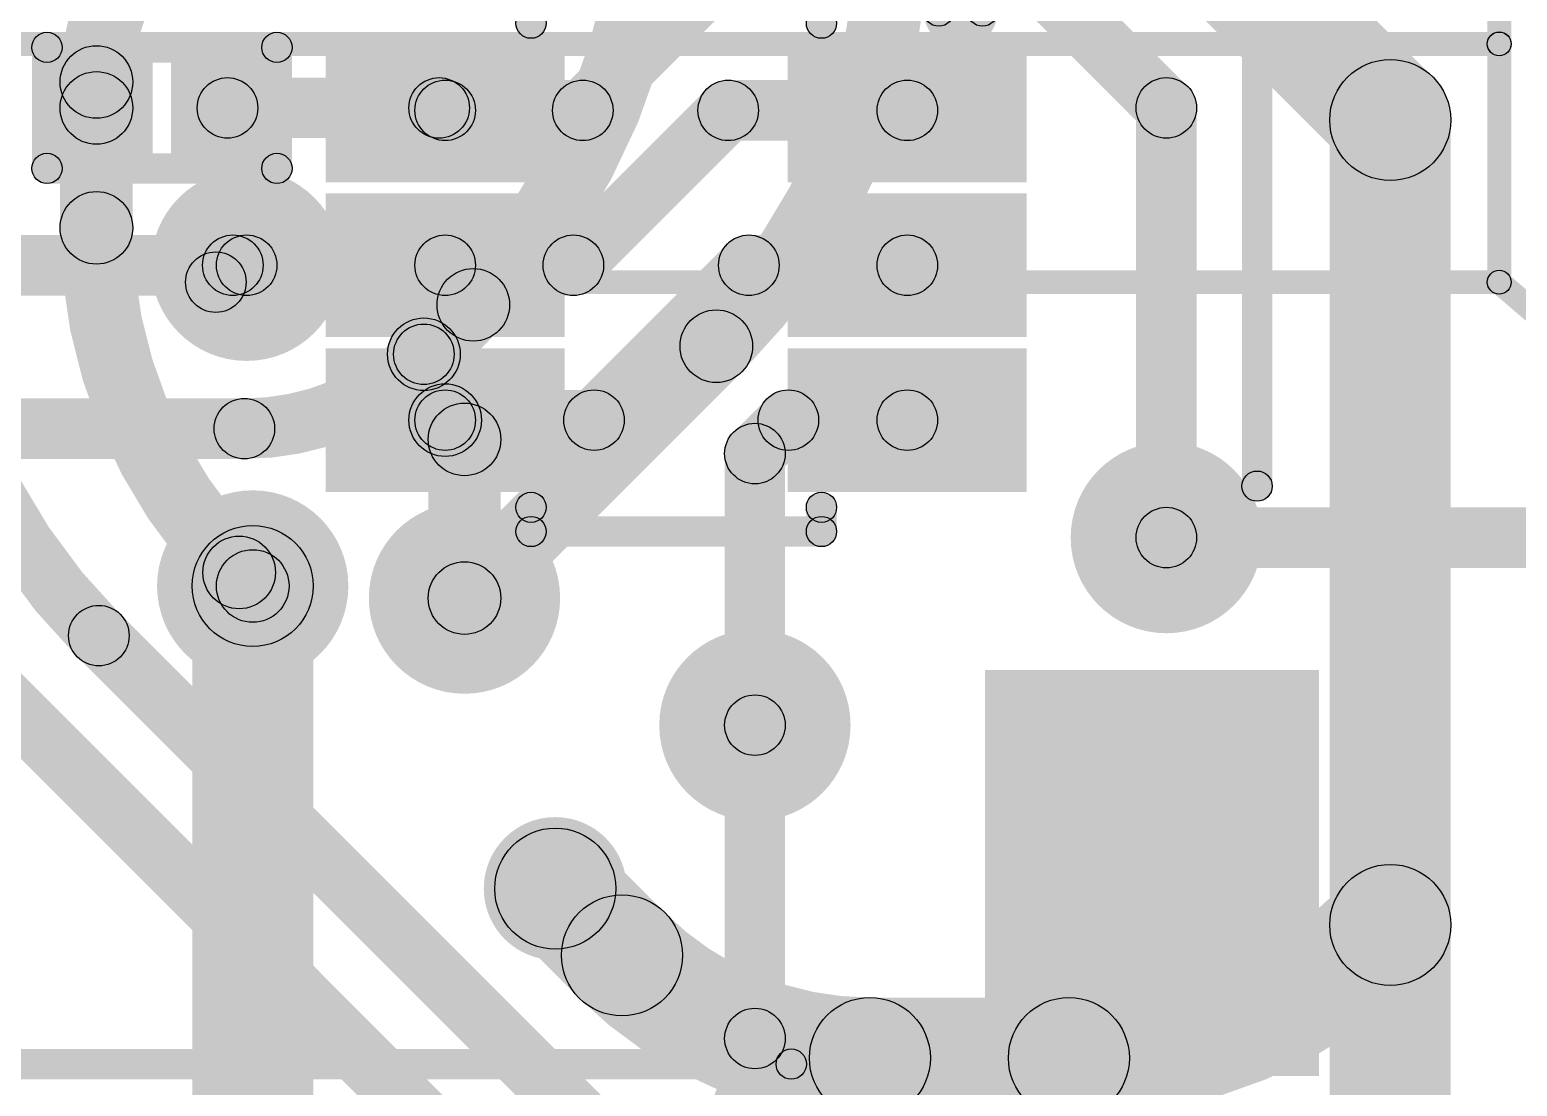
# Model space of a CAD drawing. Header units: millimetres. Extents: x -0.55 to 1.07, y -0.21 to 1.95.
# Drawn here: x 0.3461 to 0.592, y 1.2103 to 1.3849 of the extents above; entities that cross this region are included whole.
import ezdxf

# ---------------------------------------------------------------- set-up
doc = ezdxf.new("R2010")
doc.units = ezdxf.units.MM
doc.header["$MEASUREMENT"] = 0
for name, color, linetype in [('BottomLayer', 5, 'Continuous'), ('BottomOverlay', 54, 'Continuous'), ('BottomPaste', 16, 'Continuous'), ('BottomSolder', 6, 'Continuous'), ('Mechanical1', 6, 'Continuous'), ('Mechanical2', 216, 'Continuous'), ('TopLayer', 1, 'Continuous'), ('TopOverlay', 2, 'Continuous'), ('TopPaste', 8, 'Continuous'), ('TopSolder', 216, 'Continuous'), ('ViaHoleLayer', 16, 'Continuous')]:
    doc.layers.add(name, color=color, linetype=linetype)

# ---------------------------------------------------------------- blocks, each defined once
blk = doc.blocks.new('PRO_OB_440_14')
at = {"layer": 'TopLayer'}
blk.add_hatch(color=1, dxfattribs=at).paths.add_polyline_path([(-0.10295, -0.18701), (-0.0439, -0.18701), (-0.0439, -0.23425), (-0.10295, -0.23425)])
at = {"layer": 'TopOverlay'}
for points in [[(-0.1075, 0.1565), (-0.1025, 0.1565), (-0.1025, -0.151), (-0.1075, -0.151)], [(-0.0095, -0.2305), (-0.0095, -0.2255), (0.1025, -0.2255), (0.1025, -0.2305)]]:
    blk.add_hatch(color=2, dxfattribs=at).paths.add_polyline_path(points)
h = blk.add_hatch(color=2, dxfattribs=at)
edge = h.paths.add_edge_path()
edge.add_arc((-0.105, -0.151), 0.0025, 0, 360)
h = blk.add_hatch(color=2, dxfattribs=at)
edge = h.paths.add_edge_path()
edge.add_arc((-0.0095, -0.228), 0.0025, 0, 360)
at = {"layer": 'TopPaste'}
blk.add_hatch(color=8, dxfattribs=at).paths.add_polyline_path([(-0.10295, -0.18701), (-0.0439, -0.18701), (-0.0439, -0.23425), (-0.10295, -0.23425)])
at = {"layer": 'TopSolder'}
blk.add_hatch(color=216, dxfattribs=at).paths.add_polyline_path([(-0.10695, -0.18301), (-0.0399, -0.18301), (-0.0399, -0.23825), (-0.10695, -0.23825)])
at = {"layer": 'TopOverlay'}
for centre in [(-0.105, -0.151), (-0.0095, -0.228)]:
    blk.add_circle(centre, 0.0025, dxfattribs=at)
blk = doc.blocks.new('R___0201_B_20')
at = {"layer": 'BottomLayer'}
for points in [[(-0.01614, 0.00728), (-0.00551, 0.00728), (-0.00551, -0.00728), (-0.01614, -0.00728)], [(0.00551, 0.00728), (0.01614, 0.00728), (0.01614, -0.00728), (0.00551, -0.00728)]]:
    blk.add_hatch(color=5, dxfattribs=at).paths.add_polyline_path(points)
at = {"layer": 'BottomOverlay'}
h = blk.add_hatch(color=54, dxfattribs=at)
edge = h.paths.add_edge_path()
edge.add_arc((-0.019, 0.01), 0.0025, 0, 360)
h = blk.add_hatch(color=54, dxfattribs=at)
edge = h.paths.add_edge_path()
edge.add_arc((-0.019, 0.01), 0.0025, 0, 360)
for points in [[(0.019, 0.0125), (0.019, 0.0075), (-0.019, 0.0075), (-0.019, 0.0125)], [(-0.0215, 0.01), (-0.0165, 0.01), (-0.0165, -0.01), (-0.0215, -0.01)], [(0.0165, 0.01), (0.0215, 0.01), (0.0215, -0.01), (0.0165, -0.01)], [(0.019, -0.0075), (0.019, -0.0125), (-0.019, -0.0125), (-0.019, -0.0075)]]:
    blk.add_hatch(color=54, dxfattribs=at).paths.add_polyline_path(points)
h = blk.add_hatch(color=54, dxfattribs=at)
edge = h.paths.add_edge_path()
edge.add_arc((0.019, 0.01), 0.0025, 0, 360)
h = blk.add_hatch(color=54, dxfattribs=at)
edge = h.paths.add_edge_path()
edge.add_arc((0.019, 0.01), 0.0025, 0, 360)
h = blk.add_hatch(color=54, dxfattribs=at)
edge = h.paths.add_edge_path()
edge.add_arc((-0.019, -0.01), 0.0025, 0, 360)
h = blk.add_hatch(color=54, dxfattribs=at)
edge = h.paths.add_edge_path()
edge.add_arc((-0.019, -0.01), 0.0025, 0, 360)
h = blk.add_hatch(color=54, dxfattribs=at)
edge = h.paths.add_edge_path()
edge.add_arc((0.019, -0.01), 0.0025, 0, 360)
h = blk.add_hatch(color=54, dxfattribs=at)
edge = h.paths.add_edge_path()
edge.add_arc((0.019, -0.01), 0.0025, 0, 360)
at = {"layer": 'BottomPaste'}
for points in [[(-0.01614, 0.00728), (-0.00551, 0.00728), (-0.00551, -0.00728), (-0.01614, -0.00728)], [(0.00551, 0.00728), (0.01614, 0.00728), (0.01614, -0.00728), (0.00551, -0.00728)]]:
    blk.add_hatch(color=16, dxfattribs=at).paths.add_polyline_path(points)
at = {"layer": 'BottomSolder'}
for points in [[(-0.02014, 0.01128), (-0.00151, 0.01128), (-0.00151, -0.01128), (-0.02014, -0.01128)], [(0.00151, 0.01128), (0.02014, 0.01128), (0.02014, -0.01128), (0.00151, -0.01128)]]:
    blk.add_hatch(color=6, dxfattribs=at).paths.add_polyline_path(points)
at = {"layer": 'BottomOverlay'}
for centre in [(-0.019, 0.01), (-0.019, 0.01), (0.019, 0.01), (0.019, 0.01), (-0.019, -0.01), (-0.019, -0.01), (0.019, -0.01), (0.019, -0.01)]:
    blk.add_circle(centre, 0.0025, dxfattribs=at)
blk = doc.blocks.new('SOT_363_B_21')
at = {"layer": 'BottomLayer'}
for points in [[(-0.05394, 0.03346), (-0.02244, 0.03346), (-0.02244, 0.01772), (-0.05394, 0.01772)], [(0.02244, 0.03346), (0.05394, 0.03346), (0.05394, 0.01772), (0.02244, 0.01772)], [(-0.05394, 0.00787), (-0.02244, 0.00787), (-0.02244, -0.00787), (-0.05394, -0.00787)], [(0.02244, 0.00787), (0.05394, 0.00787), (0.05394, -0.00787), (0.02244, -0.00787)], [(-0.05394, -0.01772), (-0.02244, -0.01772), (-0.02244, -0.03346), (-0.05394, -0.03346)], [(0.02244, -0.01772), (0.05394, -0.01772), (0.05394, -0.03346), (0.02244, -0.03346)]]:
    blk.add_hatch(color=5, dxfattribs=at).paths.add_polyline_path(points)
at = {"layer": 'BottomOverlay'}
h = blk.add_hatch(color=54, dxfattribs=at)
edge = h.paths.add_edge_path()
edge.add_arc((-0.024, 0.044), 0.0025, 0, 360)
h = blk.add_hatch(color=54, dxfattribs=at)
edge = h.paths.add_edge_path()
edge.add_arc((-0.024, 0.044), 0.0025, 0, 360)
for points in [[(0.024, 0.0465), (0.024, 0.0415), (-0.024, 0.0415), (-0.024, 0.0465)], [(-0.0265, 0.044), (-0.0215, 0.044), (-0.0215, 0.04), (-0.0265, 0.04)], [(0.0215, 0.044), (0.0265, 0.044), (0.0265, 0.04), (0.0215, 0.04)], [(-0.0265, -0.04), (-0.0215, -0.04), (-0.0215, -0.044), (-0.0265, -0.044)], [(0.024, -0.0415), (0.024, -0.0465), (-0.024, -0.0465), (-0.024, -0.0415)], [(0.0215, -0.04), (0.0265, -0.04), (0.0265, -0.044), (0.0215, -0.044)]]:
    blk.add_hatch(color=54, dxfattribs=at).paths.add_polyline_path(points)
h = blk.add_hatch(color=54, dxfattribs=at)
edge = h.paths.add_edge_path()
edge.add_arc((0.024, 0.044), 0.0025, 0, 360)
h = blk.add_hatch(color=54, dxfattribs=at)
edge = h.paths.add_edge_path()
edge.add_arc((0.024, 0.044), 0.0025, 0, 360)
h = blk.add_hatch(color=54, dxfattribs=at)
edge = h.paths.add_edge_path()
edge.add_arc((-0.024, 0.04), 0.0025, 0, 360)
h = blk.add_hatch(color=54, dxfattribs=at)
edge = h.paths.add_edge_path()
edge.add_arc((0.024, 0.04), 0.0025, 0, 360)
h = blk.add_hatch(color=54, dxfattribs=at)
edge = h.paths.add_edge_path()
edge.add_arc((-0.024, -0.04), 0.0025, 0, 360)
h = blk.add_hatch(color=54, dxfattribs=at)
edge = h.paths.add_edge_path()
edge.add_arc((0.024, -0.04), 0.0025, 0, 360)
h = blk.add_hatch(color=54, dxfattribs=at)
edge = h.paths.add_edge_path()
edge.add_arc((-0.05061, -0.042), 0.0025, 0, 360)
h = blk.add_hatch(color=54, dxfattribs=at)
edge = h.paths.add_edge_path()
edge.add_arc((-0.04339, -0.042), 0.0025, 0, 360)
h = blk.add_hatch(color=54, dxfattribs=at)
edge = h.paths.add_edge_path()
edge.add_arc((-0.024, -0.044), 0.0025, 0, 360)
h = blk.add_hatch(color=54, dxfattribs=at)
edge = h.paths.add_edge_path()
edge.add_arc((-0.024, -0.044), 0.0025, 0, 360)
h = blk.add_hatch(color=54, dxfattribs=at)
edge = h.paths.add_edge_path()
edge.add_arc((0.024, -0.044), 0.0025, 0, 360)
h = blk.add_hatch(color=54, dxfattribs=at)
edge = h.paths.add_edge_path()
edge.add_arc((0.024, -0.044), 0.0025, 0, 360)
at = {"layer": 'BottomPaste'}
for points in [[(-0.05394, 0.03346), (-0.02244, 0.03346), (-0.02244, 0.01772), (-0.05394, 0.01772)], [(0.02244, 0.03346), (0.05394, 0.03346), (0.05394, 0.01772), (0.02244, 0.01772)], [(-0.05394, 0.00787), (-0.02244, 0.00787), (-0.02244, -0.00787), (-0.05394, -0.00787)], [(0.02244, 0.00787), (0.05394, 0.00787), (0.05394, -0.00787), (0.02244, -0.00787)], [(-0.05394, -0.01772), (-0.02244, -0.01772), (-0.02244, -0.03346), (-0.05394, -0.03346)], [(0.02244, -0.01772), (0.05394, -0.01772), (0.05394, -0.03346), (0.02244, -0.03346)]]:
    blk.add_hatch(color=16, dxfattribs=at).paths.add_polyline_path(points)
at = {"layer": 'BottomSolder'}
for points in [[(-0.05794, 0.03746), (-0.01844, 0.03746), (-0.01844, 0.01372), (-0.05794, 0.01372)], [(0.01844, 0.03746), (0.05794, 0.03746), (0.05794, 0.01372), (0.01844, 0.01372)], [(-0.05794, 0.01187), (-0.01844, 0.01187), (-0.01844, -0.01187), (-0.05794, -0.01187)], [(0.01844, 0.01187), (0.05794, 0.01187), (0.05794, -0.01187), (0.01844, -0.01187)], [(-0.05794, -0.01372), (-0.01844, -0.01372), (-0.01844, -0.03746), (-0.05794, -0.03746)], [(0.01844, -0.01372), (0.05794, -0.01372), (0.05794, -0.03746), (0.01844, -0.03746)]]:
    blk.add_hatch(color=6, dxfattribs=at).paths.add_polyline_path(points)
at = {"layer": 'BottomOverlay', "const_width": 0.005}
blk.add_lwpolyline([(-0.04339, -0.042, 1), (-0.05061, -0.042, 1)], format="xyb", close=True, dxfattribs=at)
at = {"layer": 'BottomOverlay'}
for centre in [(-0.024, 0.044), (-0.024, 0.044), (0.024, 0.044), (0.024, 0.044), (-0.024, 0.04), (0.024, 0.04), (-0.024, -0.04), (0.024, -0.04), (-0.05061, -0.042), (-0.04339, -0.042), (-0.024, -0.044), (-0.024, -0.044), (0.024, -0.044), (0.024, -0.044)]:
    blk.add_circle(centre, 0.0025, dxfattribs=at)

msp = doc.modelspace()

# ---------------------------------------------------------------- hatches: boundary and pattern name
at = {"layer": 'BottomLayer'}
for points in [[(0.52093, 1.40593), (0.53507, 1.42007), (0.57807, 1.37707), (0.56393, 1.36293)], [(0.44108, 1.36805), (0.43401, 1.37513), (0.45342, 1.39454), (0.46049, 1.38746)], [(0.51146, 1.38746), (0.51854, 1.39454), (0.53754, 1.37554), (0.53046, 1.36846)], [(0.37883, 1.367), (0.37883, 1.377), (0.41382, 1.377), (0.41382, 1.367)], [(0.36317, 1.372), (0.35117, 1.372), (0.35117, 1.37628), (0.36317, 1.37628)], [(0.41481, 1.36659), (0.41481, 1.37659), (0.43755, 1.37659), (0.43755, 1.36659)], [(0.43954, 1.34246), (0.43246, 1.34954), (0.45805, 1.37513), (0.46513, 1.36805)], [(0.46159, 1.36659), (0.46159, 1.37659), (0.49119, 1.37659), (0.49119, 1.36659)], [(0.36317, 1.35218), (0.35117, 1.35218), (0.35117, 1.372), (0.36317, 1.372)], [(0.539, 1.301), (0.529, 1.301), (0.529, 1.372), (0.539, 1.372)], [(0.581, 1.237), (0.561, 1.237), (0.561, 1.37), (0.581, 1.37)], [(0.37971, 1.341), (0.37971, 1.351), (0.41481, 1.351), (0.41481, 1.341)], [(0.41481, 1.341), (0.41481, 1.351), (0.436, 1.351), (0.436, 1.341)], [(0.465, 1.341), (0.465, 1.351), (0.49119, 1.351), (0.49119, 1.341)], [(0.38044, 1.33966), (0.37337, 1.34673), (0.37617, 1.34954), (0.38325, 1.34246)], [(0.44295, 1.31687), (0.43587, 1.32395), (0.46146, 1.34954), (0.46854, 1.34246)], [(0.41481, 1.31541), (0.41481, 1.32541), (0.43941, 1.32541), (0.43941, 1.31541)], [(0.47153, 1.31541), (0.47153, 1.32541), (0.49119, 1.32541), (0.49119, 1.31541)], [(0.41057, 1.31617), (0.41905, 1.32465), (0.42224, 1.32146), (0.41376, 1.31298)], [(0.46954, 1.31134), (0.46246, 1.31841), (0.468, 1.32395), (0.47507, 1.31687)], [(0.424, 1.291), (0.412, 1.291), (0.412, 1.31722), (0.424, 1.31722)], [(0.471, 1.27), (0.461, 1.27), (0.461, 1.31488), (0.471, 1.31488)], [(0.30737, 1.30177), (0.31444, 1.30884), (0.52438, 1.0989), (0.51731, 1.09183)], [(0.37651, 1.291), (0.385, 1.29949), (0.38724, 1.29724), (0.37876, 1.28876)], [(0.35403, 1.28126), (0.36111, 1.28833), (0.54222, 1.10722), (0.53515, 1.10015)], [(0.42593, 1.23593), (0.44007, 1.25007), (0.4511, 1.23904), (0.43696, 1.2249)], [(0.581, 1.149), (0.561, 1.149), (0.561, 1.237), (0.581, 1.237)], [(0.485, 1.205), (0.485, 1.225), (0.51789, 1.225), (0.51789, 1.205)]]:
    msp.add_hatch(color=5, dxfattribs=at).paths.add_polyline_path(points)
h = msp.add_hatch(color=5, dxfattribs=at)
edge = h.paths.add_edge_path()
edge.add_arc((0.35717, 1.37628), 0.006, 0, 360)
h = msp.add_hatch(color=5, dxfattribs=at)
edge = h.paths.add_edge_path()
edge.add_arc((0.35717, 1.37628), 0.006, 0, 360)
h = msp.add_hatch(color=5, dxfattribs=at)
edge = h.paths.add_edge_path()
edge.add_arc((0.571, 1.37), 0.01, 0, 360)
h = msp.add_hatch(color=5, dxfattribs=at)
edge = h.paths.add_edge_path()
edge.add_arc((0.571, 1.37), 0.01, 0, 360)
h = msp.add_hatch(color=5, dxfattribs=at)
edge = h.paths.add_edge_path()
edge.add_arc((0.35717, 1.372), 0.006, 0, 360)
h = msp.add_hatch(color=5, dxfattribs=at)
edge = h.paths.add_edge_path()
edge.add_arc((0.35717, 1.372), 0.006, 0, 360)
h = msp.add_hatch(color=5, dxfattribs=at)
edge = h.paths.add_edge_path()
edge.add_arc((0.37883, 1.372), 0.005, 0, 360)
h = msp.add_hatch(color=5, dxfattribs=at)
edge = h.paths.add_edge_path()
edge.add_arc((0.41382, 1.372), 0.005, 0, 360)
h = msp.add_hatch(color=5, dxfattribs=at)
edge = h.paths.add_edge_path()
edge.add_arc((0.41382, 1.372), 0.005, 0, 360)
h = msp.add_hatch(color=5, dxfattribs=at)
edge = h.paths.add_edge_path()
edge.add_arc((0.534, 1.372), 0.005, 0, 360)
h = msp.add_hatch(color=5, dxfattribs=at)
edge = h.paths.add_edge_path()
edge.add_arc((0.534, 1.372), 0.005, 0, 360)
h = msp.add_hatch(color=5, dxfattribs=at)
edge = h.paths.add_edge_path()
edge.add_arc((0.41481, 1.37159), 0.005, 0, 360)
h = msp.add_hatch(color=5, dxfattribs=at)
edge = h.paths.add_edge_path()
edge.add_arc((0.41481, 1.37159), 0.005, 0, 360)
h = msp.add_hatch(color=5, dxfattribs=at)
edge = h.paths.add_edge_path()
edge.add_arc((0.43755, 1.37159), 0.005, 0, 360)
h = msp.add_hatch(color=5, dxfattribs=at)
edge = h.paths.add_edge_path()
edge.add_arc((0.43755, 1.37159), 0.005, 0, 360)
h = msp.add_hatch(color=5, dxfattribs=at)
edge = h.paths.add_edge_path()
edge.add_arc((0.46159, 1.37159), 0.005, 0, 360)
h = msp.add_hatch(color=5, dxfattribs=at)
edge = h.paths.add_edge_path()
edge.add_arc((0.46159, 1.37159), 0.005, 0, 360)
h = msp.add_hatch(color=5, dxfattribs=at)
edge = h.paths.add_edge_path()
edge.add_arc((0.49119, 1.37159), 0.005, 0, 360)
h = msp.add_hatch(color=5, dxfattribs=at)
edge = h.paths.add_edge_path()
edge.add_arc((0.35717, 1.35218), 0.006, 0, 360)
h = msp.add_hatch(color=5, dxfattribs=at)
edge = h.paths.add_edge_path()
edge.add_arc((0.35717, 1.35218), 0.006, 0, 360)
h = msp.add_hatch(color=5, dxfattribs=at)
edge = h.paths.add_edge_path()
edge.add_arc((0.382, 1.346), 0.01181, 0, 360)
h = msp.add_hatch(color=5, dxfattribs=at)
edge = h.paths.add_edge_path()
edge.add_arc((0.37971, 1.346), 0.005, 0, 360)
h = msp.add_hatch(color=5, dxfattribs=at)
edge = h.paths.add_edge_path()
edge.add_arc((0.37971, 1.346), 0.005, 0, 360)
h = msp.add_hatch(color=5, dxfattribs=at)
edge = h.paths.add_edge_path()
edge.add_arc((0.41481, 1.346), 0.005, 0, 360)
h = msp.add_hatch(color=5, dxfattribs=at)
edge = h.paths.add_edge_path()
edge.add_arc((0.41481, 1.346), 0.005, 0, 360)
h = msp.add_hatch(color=5, dxfattribs=at)
edge = h.paths.add_edge_path()
edge.add_arc((0.436, 1.346), 0.005, 0, 360)
h = msp.add_hatch(color=5, dxfattribs=at)
edge = h.paths.add_edge_path()
edge.add_arc((0.436, 1.346), 0.005, 0, 360)
h = msp.add_hatch(color=5, dxfattribs=at)
edge = h.paths.add_edge_path()
edge.add_arc((0.465, 1.346), 0.005, 0, 360)
h = msp.add_hatch(color=5, dxfattribs=at)
edge = h.paths.add_edge_path()
edge.add_arc((0.465, 1.346), 0.005, 0, 360)
h = msp.add_hatch(color=5, dxfattribs=at)
edge = h.paths.add_edge_path()
edge.add_arc((0.49119, 1.346), 0.005, 0, 360)
h = msp.add_hatch(color=5, dxfattribs=at)
edge = h.paths.add_edge_path()
edge.add_arc((0.37691, 1.3432), 0.005, 0, 360)
h = msp.add_hatch(color=5, dxfattribs=at)
edge = h.paths.add_edge_path()
edge.add_arc((0.41481, 1.32041), 0.006, 0, 360)
h = msp.add_hatch(color=5, dxfattribs=at)
edge = h.paths.add_edge_path()
edge.add_arc((0.41481, 1.32041), 0.005, 0, 360)
h = msp.add_hatch(color=5, dxfattribs=at)
edge = h.paths.add_edge_path()
edge.add_arc((0.43941, 1.32041), 0.005, 0, 360)
h = msp.add_hatch(color=5, dxfattribs=at)
edge = h.paths.add_edge_path()
edge.add_arc((0.43941, 1.32041), 0.005, 0, 360)
h = msp.add_hatch(color=5, dxfattribs=at)
edge = h.paths.add_edge_path()
edge.add_arc((0.47153, 1.32041), 0.005, 0, 360)
h = msp.add_hatch(color=5, dxfattribs=at)
edge = h.paths.add_edge_path()
edge.add_arc((0.47153, 1.32041), 0.005, 0, 360)
h = msp.add_hatch(color=5, dxfattribs=at)
edge = h.paths.add_edge_path()
edge.add_arc((0.49119, 1.32041), 0.005, 0, 360)
h = msp.add_hatch(color=5, dxfattribs=at)
edge = h.paths.add_edge_path()
edge.add_arc((0.418, 1.31722), 0.006, 0, 360)
h = msp.add_hatch(color=5, dxfattribs=at)
edge = h.paths.add_edge_path()
edge.add_arc((0.418, 1.31722), 0.006, 0, 360)
h = msp.add_hatch(color=5, dxfattribs=at)
edge = h.paths.add_edge_path()
edge.add_arc((0.466, 1.31488), 0.005, 0, 360)
h = msp.add_hatch(color=5, dxfattribs=at)
edge = h.paths.add_edge_path()
edge.add_arc((0.466, 1.31488), 0.005, 0, 360)
h = msp.add_hatch(color=5, dxfattribs=at)
edge = h.paths.add_edge_path()
edge.add_arc((0.534, 1.301), 0.01181, 0, 360)
h = msp.add_hatch(color=5, dxfattribs=at)
edge = h.paths.add_edge_path()
edge.add_arc((0.534, 1.301), 0.005, 0, 360)
h = msp.add_hatch(color=5, dxfattribs=at)
edge = h.paths.add_edge_path()
edge.add_arc((0.383, 1.293), 0.01181, 0, 360)
h = msp.add_hatch(color=5, dxfattribs=at)
edge = h.paths.add_edge_path()
edge.add_arc((0.38076, 1.29524), 0.006, 0, 360)
h = msp.add_hatch(color=5, dxfattribs=at)
edge = h.paths.add_edge_path()
edge.add_arc((0.38076, 1.29524), 0.006, 0, 360)
h = msp.add_hatch(color=5, dxfattribs=at)
edge = h.paths.add_edge_path()
edge.add_arc((0.418, 1.291), 0.01181, 0, 360)
h = msp.add_hatch(color=5, dxfattribs=at)
edge = h.paths.add_edge_path()
edge.add_arc((0.383, 1.293), 0.006, 0, 360)
h = msp.add_hatch(color=5, dxfattribs=at)
edge = h.paths.add_edge_path()
edge.add_arc((0.418, 1.291), 0.006, 0, 360)
h = msp.add_hatch(color=5, dxfattribs=at)
edge = h.paths.add_edge_path()
edge.add_arc((0.35757, 1.2848), 0.005, 0, 360)
h = msp.add_hatch(color=5, dxfattribs=at)
edge = h.paths.add_edge_path()
edge.add_arc((0.35757, 1.2848), 0.005, 0, 360)
h = msp.add_hatch(color=5, dxfattribs=at)
edge = h.paths.add_edge_path()
edge.add_arc((0.466, 1.27), 0.01181, 0, 360)
h = msp.add_hatch(color=5, dxfattribs=at)
edge = h.paths.add_edge_path()
edge.add_arc((0.466, 1.27), 0.005, 0, 360)
h = msp.add_hatch(color=5, dxfattribs=at)
edge = h.paths.add_edge_path()
edge.add_arc((0.433, 1.243), 0.01181, 0, 360)
h = msp.add_hatch(color=5, dxfattribs=at)
edge = h.paths.add_edge_path()
edge.add_arc((0.433, 1.243), 0.01, 0, 360)
h = msp.add_hatch(color=5, dxfattribs=at)
edge = h.paths.add_edge_path()
edge.add_arc((0.571, 1.237), 0.01, 0, 360)
h = msp.add_hatch(color=5, dxfattribs=at)
edge = h.paths.add_edge_path()
edge.add_arc((0.571, 1.237), 0.01, 0, 360)
h = msp.add_hatch(color=5, dxfattribs=at)
edge = h.paths.add_edge_path()
edge.add_arc((0.571, 1.237), 0.01, 0, 360)
h = msp.add_hatch(color=5, dxfattribs=at)
edge = h.paths.add_edge_path()
edge.add_arc((0.44403, 1.23197), 0.01, 0, 360)
h = msp.add_hatch(color=5, dxfattribs=at)
edge = h.paths.add_edge_path()
edge.add_arc((0.44403, 1.23197), 0.01, 0, 360)
h = msp.add_hatch(color=5, dxfattribs=at)
edge = h.paths.add_edge_path()
edge.add_arc((0.485, 1.215), 0.01, 0, 360)
h = msp.add_hatch(color=5, dxfattribs=at)
edge = h.paths.add_edge_path()
edge.add_arc((0.485, 1.215), 0.01, 0, 360)
h = msp.add_hatch(color=5, dxfattribs=at)
edge = h.paths.add_edge_path()
edge.add_arc((0.51789, 1.215), 0.01, 0, 360)
h = msp.add_hatch(color=5, dxfattribs=at)
edge = h.paths.add_edge_path()
edge.add_arc((0.51789, 1.215), 0.01, 0, 360)
at = {"layer": 'BottomSolder'}
h = msp.add_hatch(color=6, dxfattribs=at)
edge = h.paths.add_edge_path()
edge.add_arc((0.382, 1.346), 0.01581, 0, 360)
h = msp.add_hatch(color=6, dxfattribs=at)
edge = h.paths.add_edge_path()
edge.add_arc((0.534, 1.301), 0.01581, 0, 360)
h = msp.add_hatch(color=6, dxfattribs=at)
edge = h.paths.add_edge_path()
edge.add_arc((0.383, 1.293), 0.01581, 0, 360)
h = msp.add_hatch(color=6, dxfattribs=at)
edge = h.paths.add_edge_path()
edge.add_arc((0.418, 1.291), 0.01581, 0, 360)
h = msp.add_hatch(color=6, dxfattribs=at)
edge = h.paths.add_edge_path()
edge.add_arc((0.466, 1.27), 0.01581, 0, 360)
at = {"layer": 'Mechanical1'}
for points in [[(-0.03314, 1.38061), (-0.03314, 1.38455), (0.58902, 1.38455), (0.58902, 1.38061)], [(-0.03314, 1.34124), (-0.03314, 1.34518), (0.58902, 1.34518), (0.58902, 1.34124)]]:
    msp.add_hatch(color=6, dxfattribs=at).paths.add_polyline_path(points)
h = msp.add_hatch(color=6, dxfattribs=at)
edge = h.paths.add_edge_path()
edge.add_arc((0.58902, 1.38258), 0.00197, 0, 360)
h = msp.add_hatch(color=6, dxfattribs=at)
edge = h.paths.add_edge_path()
edge.add_arc((0.58902, 1.34321), 0.00197, 0, 360)
at = {"layer": 'Mechanical2'}
for points in [[(0.59098, 1.3432), (0.58704, 1.3432), (0.58704, 1.42194), (0.59098, 1.42194)], [(0.58988, 1.3808), (0.58813, 1.38433), (0.58815, 1.38434), (0.5899, 1.38081)], [(0.58988, 1.34143), (0.58813, 1.34496), (0.58815, 1.34497), (0.5899, 1.34144)]]:
    msp.add_hatch(color=216, dxfattribs=at).paths.add_polyline_path(points)
h = msp.add_hatch(color=216, dxfattribs=at)
edge = h.paths.add_edge_path()
edge.add_arc((0.589, 1.38257), 0.00197, 0, 360)
h = msp.add_hatch(color=216, dxfattribs=at)
edge = h.paths.add_edge_path()
edge.add_arc((0.58902, 1.38258), 0.00197, 0, 360)
h = msp.add_hatch(color=216, dxfattribs=at)
edge = h.paths.add_edge_path()
edge.add_arc((0.589, 1.3432), 0.00197, 0, 360)
h = msp.add_hatch(color=216, dxfattribs=at)
edge = h.paths.add_edge_path()
edge.add_arc((0.589, 1.3432), 0.00197, 0, 360)
h = msp.add_hatch(color=216, dxfattribs=at)
edge = h.paths.add_edge_path()
edge.add_arc((0.58901, 1.3432), 0.00197, 0, 360)
h = msp.add_hatch(color=216, dxfattribs=at)
edge = h.paths.add_edge_path()
edge.add_arc((0.58902, 1.34321), 0.00197, 0, 360)
at = {"layer": 'TopLayer'}
h = msp.add_hatch(color=1, dxfattribs=at)
edge = h.paths.add_edge_path()
edge.add_arc((0.382, 1.346), 0.01181, 0, 360)
for points in [[(0.3408, 1.341), (0.3408, 1.351), (0.382, 1.351), (0.382, 1.341)], [(0.41553, 1.32705), (0.40705, 1.33553), (0.41522, 1.34371), (0.42371, 1.33522)], [(0.42224, 1.28676), (0.41376, 1.29524), (0.45538, 1.33686), (0.46386, 1.32838)], [(0.30923, 1.314), (0.30923, 1.324), (0.38162, 1.324), (0.38162, 1.314)], [(0.534, 1.296), (0.534, 1.306), (0.598, 1.306), (0.598, 1.296)], [(0.393, 1.177), (0.373, 1.177), (0.373, 1.293), (0.393, 1.293)], [(0.471, 1.21823), (0.461, 1.21823), (0.461, 1.27), (0.471, 1.27)]]:
    msp.add_hatch(color=1, dxfattribs=at).paths.add_polyline_path(points)
h = msp.add_hatch(color=1, dxfattribs=at)
edge = h.paths.add_edge_path()
edge.add_arc((0.382, 1.346), 0.005, 0, 360)
h = msp.add_hatch(color=1, dxfattribs=at)
edge = h.paths.add_edge_path()
edge.add_arc((0.41946, 1.33946), 0.006, 0, 360)
h = msp.add_hatch(color=1, dxfattribs=at)
edge = h.paths.add_edge_path()
edge.add_arc((0.41946, 1.33946), 0.006, 0, 360)
h = msp.add_hatch(color=1, dxfattribs=at)
edge = h.paths.add_edge_path()
edge.add_arc((0.45962, 1.33262), 0.006, 0, 360)
h = msp.add_hatch(color=1, dxfattribs=at)
edge = h.paths.add_edge_path()
edge.add_arc((0.45962, 1.33262), 0.006, 0, 360)
h = msp.add_hatch(color=1, dxfattribs=at)
edge = h.paths.add_edge_path()
edge.add_arc((0.41129, 1.33129), 0.006, 0, 360)
h = msp.add_hatch(color=1, dxfattribs=at)
edge = h.paths.add_edge_path()
edge.add_arc((0.41129, 1.33129), 0.005, 0, 360)
h = msp.add_hatch(color=1, dxfattribs=at)
edge = h.paths.add_edge_path()
edge.add_arc((0.38162, 1.319), 0.005, 0, 360)
h = msp.add_hatch(color=1, dxfattribs=at)
edge = h.paths.add_edge_path()
edge.add_arc((0.38162, 1.319), 0.005, 0, 360)
h = msp.add_hatch(color=1, dxfattribs=at)
edge = h.paths.add_edge_path()
edge.add_arc((0.534, 1.301), 0.01181, 0, 360)
h = msp.add_hatch(color=1, dxfattribs=at)
edge = h.paths.add_edge_path()
edge.add_arc((0.534, 1.301), 0.005, 0, 360)
h = msp.add_hatch(color=1, dxfattribs=at)
edge = h.paths.add_edge_path()
edge.add_arc((0.383, 1.293), 0.01181, 0, 360)
h = msp.add_hatch(color=1, dxfattribs=at)
edge = h.paths.add_edge_path()
edge.add_arc((0.383, 1.293), 0.01, 0, 360)
h = msp.add_hatch(color=1, dxfattribs=at)
edge = h.paths.add_edge_path()
edge.add_arc((0.418, 1.291), 0.01181, 0, 360)
h = msp.add_hatch(color=1, dxfattribs=at)
edge = h.paths.add_edge_path()
edge.add_arc((0.418, 1.291), 0.006, 0, 360)
h = msp.add_hatch(color=1, dxfattribs=at)
edge = h.paths.add_edge_path()
edge.add_arc((0.466, 1.27), 0.01181, 0, 360)
h = msp.add_hatch(color=1, dxfattribs=at)
edge = h.paths.add_edge_path()
edge.add_arc((0.466, 1.27), 0.005, 0, 360)
h = msp.add_hatch(color=1, dxfattribs=at)
edge = h.paths.add_edge_path()
edge.add_arc((0.433, 1.243), 0.01181, 0, 360)
h = msp.add_hatch(color=1, dxfattribs=at)
edge = h.paths.add_edge_path()
edge.add_arc((0.466, 1.21823), 0.005, 0, 360)
h = msp.add_hatch(color=1, dxfattribs=at)
edge = h.paths.add_edge_path()
edge.add_arc((0.466, 1.21823), 0.005, 0, 360)
at = {"layer": 'TopOverlay'}
for points in [[(0.59097, 1.3432), (0.58703, 1.3432), (0.58703, 1.42194), (0.59097, 1.42194)], [(0.59098, 1.3432), (0.58704, 1.3432), (0.58704, 1.42194), (0.59098, 1.42194)], [(0.59099, 1.34321), (0.58705, 1.34321), (0.58705, 1.42195), (0.59099, 1.42195)], [(-0.03316, 1.3806), (-0.03316, 1.38454), (0.589, 1.38454), (0.589, 1.3806)], [(0.58988, 1.3808), (0.58813, 1.38433), (0.58815, 1.38434), (0.5899, 1.38081)], [(-0.03316, 1.34123), (-0.03316, 1.34517), (0.589, 1.34517), (0.589, 1.34123)], [(0.58988, 1.34143), (0.58813, 1.34496), (0.58815, 1.34497), (0.5899, 1.34144)]]:
    msp.add_hatch(color=2, dxfattribs=at).paths.add_polyline_path(points)
h = msp.add_hatch(color=2, dxfattribs=at)
edge = h.paths.add_edge_path()
edge.add_arc((0.589, 1.38257), 0.00197, 0, 360)
h = msp.add_hatch(color=2, dxfattribs=at)
edge = h.paths.add_edge_path()
edge.add_arc((0.589, 1.38257), 0.00197, 0, 360)
h = msp.add_hatch(color=2, dxfattribs=at)
edge = h.paths.add_edge_path()
edge.add_arc((0.58902, 1.38258), 0.00197, 0, 360)
h = msp.add_hatch(color=2, dxfattribs=at)
edge = h.paths.add_edge_path()
edge.add_arc((0.589, 1.3432), 0.00197, 0, 360)
h = msp.add_hatch(color=2, dxfattribs=at)
edge = h.paths.add_edge_path()
edge.add_arc((0.589, 1.3432), 0.00197, 0, 360)
h = msp.add_hatch(color=2, dxfattribs=at)
edge = h.paths.add_edge_path()
edge.add_arc((0.589, 1.3432), 0.00197, 0, 360)
h = msp.add_hatch(color=2, dxfattribs=at)
edge = h.paths.add_edge_path()
edge.add_arc((0.589, 1.3432), 0.00197, 0, 360)
h = msp.add_hatch(color=2, dxfattribs=at)
edge = h.paths.add_edge_path()
edge.add_arc((0.58901, 1.3432), 0.00197, 0, 360)
h = msp.add_hatch(color=2, dxfattribs=at)
edge = h.paths.add_edge_path()
edge.add_arc((0.58901, 1.3432), 0.00197, 0, 360)
h = msp.add_hatch(color=2, dxfattribs=at)
edge = h.paths.add_edge_path()
edge.add_arc((0.58902, 1.34321), 0.00197, 0, 360)
h = msp.add_hatch(color=2, dxfattribs=at)
edge = h.paths.add_edge_path()
edge.add_arc((0.58902, 1.34321), 0.00197, 0, 360)
h = msp.add_hatch(color=2, dxfattribs=at)
edge = h.paths.add_edge_path()
edge.add_arc((0.58902, 1.34321), 0.00197, 0, 360)
at = {"layer": 'TopSolder'}
h = msp.add_hatch(color=216, dxfattribs=at)
edge = h.paths.add_edge_path()
edge.add_arc((0.382, 1.346), 0.01581, 0, 360)
h = msp.add_hatch(color=216, dxfattribs=at)
edge = h.paths.add_edge_path()
edge.add_arc((0.534, 1.301), 0.01581, 0, 360)
h = msp.add_hatch(color=216, dxfattribs=at)
edge = h.paths.add_edge_path()
edge.add_arc((0.383, 1.293), 0.01581, 0, 360)
h = msp.add_hatch(color=216, dxfattribs=at)
edge = h.paths.add_edge_path()
edge.add_arc((0.418, 1.291), 0.01581, 0, 360)
h = msp.add_hatch(color=216, dxfattribs=at)
edge = h.paths.add_edge_path()
edge.add_arc((0.466, 1.27), 0.01581, 0, 360)
at = {"layer": 'ViaHoleLayer'}
h = msp.add_hatch(color=16, dxfattribs=at)
edge = h.paths.add_edge_path()
edge.add_arc((0.382, 1.346), 0.00591, 0, 360)
h = msp.add_hatch(color=16, dxfattribs=at)
edge = h.paths.add_edge_path()
edge.add_arc((0.534, 1.301), 0.00591, 0, 360)
h = msp.add_hatch(color=16, dxfattribs=at)
edge = h.paths.add_edge_path()
edge.add_arc((0.383, 1.293), 0.00591, 0, 360)
h = msp.add_hatch(color=16, dxfattribs=at)
edge = h.paths.add_edge_path()
edge.add_arc((0.418, 1.291), 0.00591, 0, 360)
h = msp.add_hatch(color=16, dxfattribs=at)
edge = h.paths.add_edge_path()
edge.add_arc((0.466, 1.27), 0.00591, 0, 360)
h = msp.add_hatch(color=16, dxfattribs=at)
edge = h.paths.add_edge_path()
edge.add_arc((0.433, 1.243), 0.00591, 0, 360)

# ---------------------------------------------------------------- linework, layer by layer
at = {"layer": 'BottomLayer'}
for points, const_width in [([(0.35717, 1.37628, -0.155336), (0.36335, 1.39567)], 0.012), ([(0.41382, 1.372, -0.198912), (0.41481, 1.37159)], 0.01), ([(0.35757, 1.2848, -0.198912), (0.32828, 1.35551)], 0.01), ([(0.38076, 1.29524, -0.198912), (0.35717, 1.35218)], 0.012), ([(0.571, 1.237, -0.198912), (0.51789, 1.215)], 0.02), ([(0.485, 1.215, -0.198912), (0.44403, 1.23197)], 0.02)]:
    msp.add_lwpolyline(points, format="xyb", dxfattribs=dict(at, const_width=const_width))
for centre, radius in [((0.35717, 1.37628), 0.006), ((0.35717, 1.37628), 0.006), ((0.571, 1.37), 0.01), ((0.571, 1.37), 0.01), ((0.35717, 1.372), 0.006), ((0.35717, 1.372), 0.006), ((0.37883, 1.372), 0.005), ((0.41382, 1.372), 0.005), ((0.41382, 1.372), 0.005), ((0.534, 1.372), 0.005), ((0.534, 1.372), 0.005), ((0.41481, 1.37159), 0.005), ((0.41481, 1.37159), 0.005), ((0.43755, 1.37159), 0.005), ((0.43755, 1.37159), 0.005), ((0.46159, 1.37159), 0.005), ((0.46159, 1.37159), 0.005), ((0.49119, 1.37159), 0.005), ((0.35717, 1.35218), 0.006), ((0.35717, 1.35218), 0.006), ((0.37971, 1.346), 0.005), ((0.37971, 1.346), 0.005), ((0.41481, 1.346), 0.005), ((0.41481, 1.346), 0.005), ((0.436, 1.346), 0.005), ((0.436, 1.346), 0.005), ((0.465, 1.346), 0.005), ((0.465, 1.346), 0.005), ((0.49119, 1.346), 0.005), ((0.37691, 1.3432), 0.005), ((0.41481, 1.32041), 0.006), ((0.41481, 1.32041), 0.005), ((0.43941, 1.32041), 0.005), ((0.43941, 1.32041), 0.005), ((0.47153, 1.32041), 0.005), ((0.47153, 1.32041), 0.005), ((0.49119, 1.32041), 0.005), ((0.418, 1.31722), 0.006), ((0.418, 1.31722), 0.006), ((0.466, 1.31488), 0.005), ((0.466, 1.31488), 0.005), ((0.534, 1.301), 0.005), ((0.38076, 1.29524), 0.006), ((0.38076, 1.29524), 0.006), ((0.383, 1.293), 0.006), ((0.418, 1.291), 0.006), ((0.35757, 1.2848), 0.005), ((0.35757, 1.2848), 0.005), ((0.466, 1.27), 0.005), ((0.433, 1.243), 0.01), ((0.571, 1.237), 0.01), ((0.571, 1.237), 0.01), ((0.571, 1.237), 0.01), ((0.44403, 1.23197), 0.01), ((0.44403, 1.23197), 0.01), ((0.485, 1.215), 0.01), ((0.485, 1.215), 0.01), ((0.51789, 1.215), 0.01), ((0.51789, 1.215), 0.01)]:
    msp.add_circle(centre, radius, dxfattribs=at)
at = {"layer": 'Mechanical1'}
for centre in [(0.58902, 1.38258), (0.58902, 1.34321)]:
    msp.add_circle(centre, 0.00197, dxfattribs=at)
at = {"layer": 'Mechanical2', "const_width": 0.00394}
msp.add_lwpolyline([(0.589, 1.3432, -0.048717), (0.68329, 1.25147)], format="xyb", dxfattribs=at)
at = {"layer": 'Mechanical2'}
for centre in [(0.589, 1.38257), (0.58902, 1.38258), (0.589, 1.3432), (0.589, 1.3432), (0.58901, 1.3432), (0.58902, 1.34321)]:
    msp.add_circle(centre, 0.00197, dxfattribs=at)
at = {"layer": 'TopLayer'}
for points, const_width in [([(0.44875, 1.41017, -0.198912), (0.41946, 1.33946)], 0.012), ([(0.48891, 1.40333, -0.198912), (0.45962, 1.33262)], 0.012), ([(0.41129, 1.33129, -0.198912), (0.38162, 1.319)], 0.01), ([(0.466, 1.21823, -0.198799), (0.45657, 1.19545)], 0.01)]:
    msp.add_lwpolyline(points, format="xyb", dxfattribs=dict(at, const_width=const_width))
for centre, radius in [((0.382, 1.346), 0.005), ((0.41946, 1.33946), 0.006), ((0.41946, 1.33946), 0.006), ((0.45962, 1.33262), 0.006), ((0.45962, 1.33262), 0.006), ((0.41129, 1.33129), 0.006), ((0.41129, 1.33129), 0.005), ((0.38162, 1.319), 0.005), ((0.38162, 1.319), 0.005), ((0.534, 1.301), 0.005), ((0.383, 1.293), 0.01), ((0.418, 1.291), 0.006), ((0.466, 1.27), 0.005), ((0.466, 1.21823), 0.005), ((0.466, 1.21823), 0.005)]:
    msp.add_circle(centre, radius, dxfattribs=at)
at = {"layer": 'TopOverlay', "const_width": 0.00394}
for points in [[(0.589, 1.3432, -0.048717), (0.68329, 1.25147)], [(0.58901, 1.3432, -0.048716), (0.6833, 1.25147)], [(0.58902, 1.34321, -0.048716), (0.68331, 1.25147)]]:
    msp.add_lwpolyline(points, format="xyb", dxfattribs=at)
at = {"layer": 'TopOverlay'}
for centre in [(0.589, 1.38257), (0.589, 1.38257), (0.58902, 1.38258), (0.589, 1.3432), (0.589, 1.3432), (0.589, 1.3432), (0.589, 1.3432), (0.58901, 1.3432), (0.58901, 1.3432), (0.58902, 1.34321), (0.58902, 1.34321), (0.58902, 1.34321)]:
    msp.add_circle(centre, 0.00197, dxfattribs=at)

# ---------------------------------------------------------------- block references
for name, p, rotation in [('PRO_OB_440_14', (0.321, 1.319), 90), ('SOT_363_B_21', (0.453, 1.346), 180), ('R___0201_B_20', (0.368, 1.372), 180)]:
    msp.add_blockref(name, p, dxfattribs=dict(rotation=rotation))

doc.saveas('drawing.dxf')
